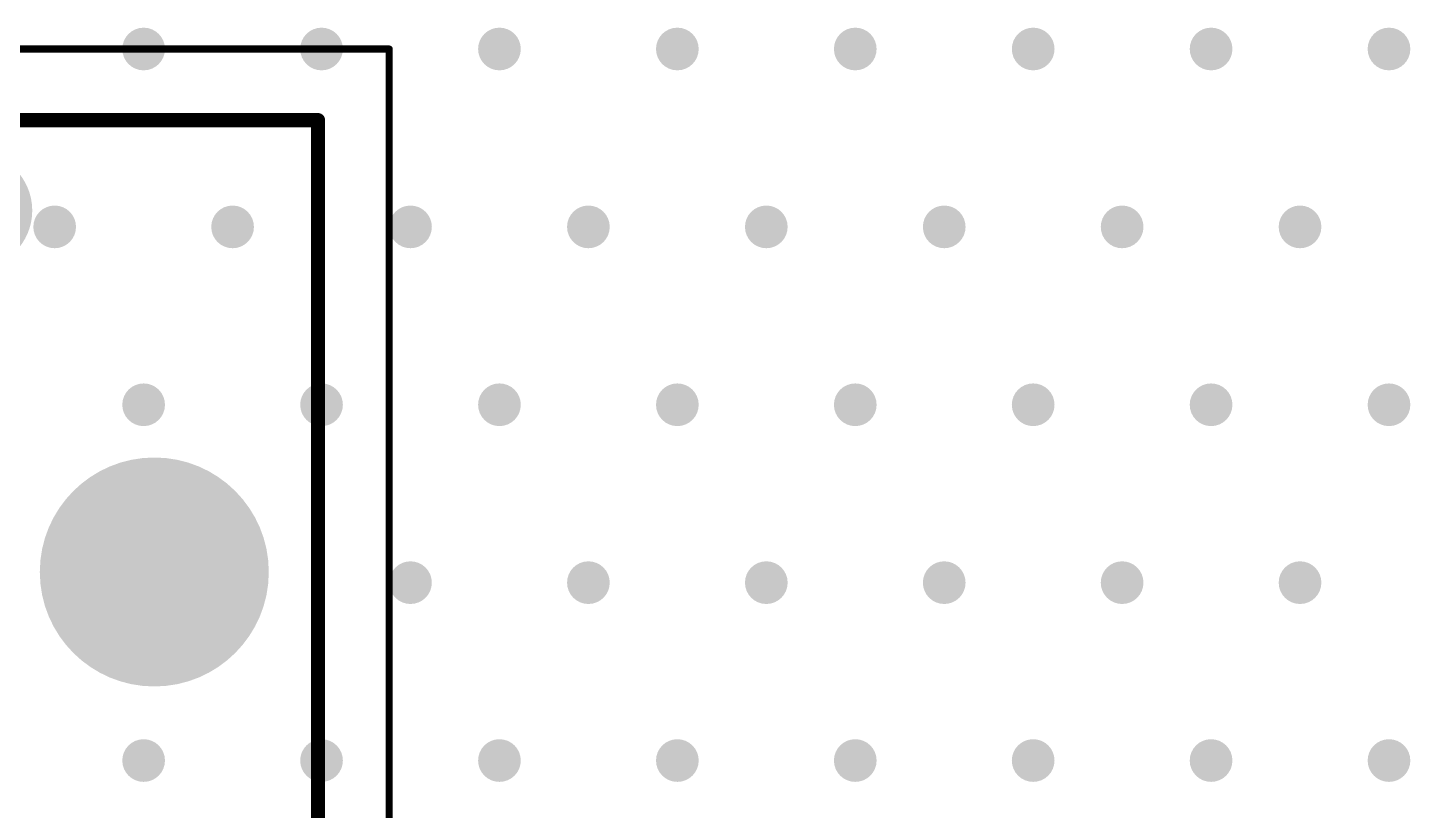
# Model space of a CAD drawing. Header units: inches. Extents: x -3 to 191, y -18 to 93.
# Drawn here: x 160.97 to 180.4, y 8.4 to 19.4 of the extents above; entities that cross this region are included whole.
import ezdxf

# ---------------------------------------------------------------- set-up
doc = ezdxf.new("R2010")
doc.units = ezdxf.units.IN
for name, color, linetype in [('Bottom Layer', 5, 'Continuous'), ('Bottom Solder', 6, 'Continuous'), ('GND 1', 90, 'Continuous'), ('GND 2', 156, 'Continuous'), ('Mechanical 15', 56, 'Continuous'), ('Mechanical 20', 56, 'Continuous'), ('Multi-Layer', 9, 'Continuous'), ('Pad Holes', 156, 'Continuous'), ('PWR', 16, 'Continuous'), ('Signal L4', 76, 'Continuous'), ('Top Layer', 1, 'Continuous'), ('Top Overlay', 2, 'Continuous'), ('Top Solder', 216, 'Continuous'), ('Via Holes', 16, 'Continuous')]:
    doc.layers.add(name, color=color, linetype=linetype)

# ---------------------------------------------------------------- blocks, each defined once
blk = doc.blocks.new('54138792_322')
at = {"layer": 'Bottom Layer'}
h = blk.add_hatch(color=5, dxfattribs=at)
edge = h.paths.add_edge_path()
edge.add_arc((-5.08, 5.08), 1.508, 0, 360)
at = {"layer": 'Bottom Solder'}
h = blk.add_hatch(color=6, dxfattribs=at)
edge = h.paths.add_edge_path()
edge.add_arc((-5.08, 5.08), 1.609, 0, 360)
h = blk.add_hatch(color=6, dxfattribs=at)
edge = h.paths.add_edge_path()
edge.add_arc((-2.54, 0), 0.825, 0, 360)
at = {"layer": 'GND 1'}
h = blk.add_hatch(color=90, dxfattribs=at)
edge = h.paths.add_edge_path()
edge.add_arc((-5.08, 5.08), 1.508, 0, 360)
at = {"layer": 'GND 2'}
h = blk.add_hatch(color=156, dxfattribs=at)
edge = h.paths.add_edge_path()
edge.add_arc((-5.08, 5.08), 1.508, 0, 360)
at = {"layer": 'Multi-Layer'}
h = blk.add_hatch(color=9, dxfattribs=at)
edge = h.paths.add_edge_path()
edge.add_arc((-5.08, 5.08), 1.508, 0, 360)
at = {"layer": 'Pad Holes'}
h = blk.add_hatch(color=7, dxfattribs=at)
edge = h.paths.add_edge_path()
edge.add_arc((-5.08, 5.08), 1.005, 0, 360)
at = {"layer": 'PWR'}
h = blk.add_hatch(color=16, dxfattribs=at)
edge = h.paths.add_edge_path()
edge.add_arc((-5.08, 5.08), 1.508, 0, 360)
at = {"layer": 'Signal L4'}
h = blk.add_hatch(color=76, dxfattribs=at)
edge = h.paths.add_edge_path()
edge.add_arc((-5.08, 5.08), 1.508, 0, 360)
at = {"layer": 'Top Layer'}
h = blk.add_hatch(color=1, dxfattribs=at)
edge = h.paths.add_edge_path()
edge.add_arc((-5.08, 5.08), 1.508, 0, 360)
at = {"layer": 'Top Solder'}
h = blk.add_hatch(color=216, dxfattribs=at)
edge = h.paths.add_edge_path()
edge.add_arc((-5.08, 5.08), 1.609, 0, 360)
h = blk.add_hatch(color=216, dxfattribs=at)
edge = h.paths.add_edge_path()
edge.add_arc((-2.54, 0), 0.825, 0, 360)
at = {"layer": 'Mechanical 15'}
for points in [[(-7.38, 12.83, 0.1, 0.1, 0), (-7.38, -1.27, 0.1, 0.1, 0)], [(7.38, -1.27, 0.1, 0.1, 0), (-7.38, -1.27, 0.1, 0.1, 0)]]:
    blk.add_lwpolyline(points, format="xyseb", dxfattribs=at)
blk.add_lwpolyline([(-7.405, -1.27, 0.05, 0.05, 1), (-7.355, -1.27, 0.05, 0.05, 1)], format="xyseb", close=True, dxfattribs=at)
blk.add_lwpolyline([(-7.405, -1.27, 0.05, 0.05, 1), (-7.355, -1.27, 0.05, 0.05, 1)], format="xyseb", close=True, dxfattribs=at)
at = {"layer": 'Mechanical 20'}
for points in [[(-8.38, 34.66, 0.1, 0.1, 0), (-8.38, -2.27, 0.1, 0.1, 0)], [(8.38, -2.27, 0.1, 0.1, 0), (-8.38, -2.27, 0.1, 0.1, 0)]]:
    blk.add_lwpolyline(points, format="xyseb", dxfattribs=at)
blk.add_lwpolyline([(-8.405, -2.27, 0.05, 0.05, 1), (-8.355, -2.27, 0.05, 0.05, 1)], format="xyseb", close=True, dxfattribs=at)
blk.add_lwpolyline([(-8.405, -2.27, 0.05, 0.05, 1), (-8.355, -2.27, 0.05, 0.05, 1)], format="xyseb", close=True, dxfattribs=at)
at = {"layer": 'Top Overlay'}
for points in [[(-7.38, 12.83, 0.2, 0.2, 0), (-7.38, -1.27, 0.2, 0.2, 0)], [(7.38, -1.27, 0.2, 0.2, 0), (-7.38, -1.27, 0.2, 0.2, 0)]]:
    blk.add_lwpolyline(points, format="xyseb", dxfattribs=at)
blk.add_lwpolyline([(-7.43, -1.27, 0.1, 0.1, 1), (-7.33, -1.27, 0.1, 0.1, 1)], format="xyseb", close=True, dxfattribs=at)
blk.add_lwpolyline([(-7.43, -1.27, 0.1, 0.1, 1), (-7.33, -1.27, 0.1, 0.1, 1)], format="xyseb", close=True, dxfattribs=at)

msp = doc.modelspace()

# ---------------------------------------------------------------- hatches: boundary and pattern name
at = {"layer": 'Bottom Layer'}
h = msp.add_hatch(color=5, dxfattribs=at)
edge = h.paths.add_edge_path()
edge.add_arc((162.6, 19.1), 0.3, 0, 360)
h = msp.add_hatch(color=5, dxfattribs=at)
edge = h.paths.add_edge_path()
edge.add_arc((165.1, 19.1), 0.3, 0, 360)
h = msp.add_hatch(color=5, dxfattribs=at)
edge = h.paths.add_edge_path()
edge.add_arc((167.6, 19.1), 0.3, 0, 360)
h = msp.add_hatch(color=5, dxfattribs=at)
edge = h.paths.add_edge_path()
edge.add_arc((170.1, 19.1), 0.3, 0, 360)
h = msp.add_hatch(color=5, dxfattribs=at)
edge = h.paths.add_edge_path()
edge.add_arc((172.6, 19.1), 0.3, 0, 360)
h = msp.add_hatch(color=5, dxfattribs=at)
edge = h.paths.add_edge_path()
edge.add_arc((175.1, 19.1), 0.3, 0, 360)
h = msp.add_hatch(color=5, dxfattribs=at)
edge = h.paths.add_edge_path()
edge.add_arc((177.6, 19.1), 0.3, 0, 360)
h = msp.add_hatch(color=5, dxfattribs=at)
edge = h.paths.add_edge_path()
edge.add_arc((180.1, 19.1), 0.3, 0, 360)
h = msp.add_hatch(color=5, dxfattribs=at)
edge = h.paths.add_edge_path()
edge.add_arc((161.35, 16.6), 0.3, 0, 360)
h = msp.add_hatch(color=5, dxfattribs=at)
edge = h.paths.add_edge_path()
edge.add_arc((163.85, 16.6), 0.3, 0, 360)
h = msp.add_hatch(color=5, dxfattribs=at)
edge = h.paths.add_edge_path()
edge.add_arc((166.35, 16.6), 0.3, 0, 360)
h = msp.add_hatch(color=5, dxfattribs=at)
edge = h.paths.add_edge_path()
edge.add_arc((168.85, 16.6), 0.3, 0, 360)
h = msp.add_hatch(color=5, dxfattribs=at)
edge = h.paths.add_edge_path()
edge.add_arc((171.35, 16.6), 0.3, 0, 360)
h = msp.add_hatch(color=5, dxfattribs=at)
edge = h.paths.add_edge_path()
edge.add_arc((173.85, 16.6), 0.3, 0, 360)
h = msp.add_hatch(color=5, dxfattribs=at)
edge = h.paths.add_edge_path()
edge.add_arc((176.35, 16.6), 0.3, 0, 360)
h = msp.add_hatch(color=5, dxfattribs=at)
edge = h.paths.add_edge_path()
edge.add_arc((178.85, 16.6), 0.3, 0, 360)
h = msp.add_hatch(color=5, dxfattribs=at)
edge = h.paths.add_edge_path()
edge.add_arc((162.6, 14.1), 0.3, 0, 360)
h = msp.add_hatch(color=5, dxfattribs=at)
edge = h.paths.add_edge_path()
edge.add_arc((165.1, 14.1), 0.3, 0, 360)
h = msp.add_hatch(color=5, dxfattribs=at)
edge = h.paths.add_edge_path()
edge.add_arc((167.6, 14.1), 0.3, 0, 360)
h = msp.add_hatch(color=5, dxfattribs=at)
edge = h.paths.add_edge_path()
edge.add_arc((170.1, 14.1), 0.3, 0, 360)
h = msp.add_hatch(color=5, dxfattribs=at)
edge = h.paths.add_edge_path()
edge.add_arc((172.6, 14.1), 0.3, 0, 360)
h = msp.add_hatch(color=5, dxfattribs=at)
edge = h.paths.add_edge_path()
edge.add_arc((175.1, 14.1), 0.3, 0, 360)
h = msp.add_hatch(color=5, dxfattribs=at)
edge = h.paths.add_edge_path()
edge.add_arc((177.6, 14.1), 0.3, 0, 360)
h = msp.add_hatch(color=5, dxfattribs=at)
edge = h.paths.add_edge_path()
edge.add_arc((180.1, 14.1), 0.3, 0, 360)
h = msp.add_hatch(color=5, dxfattribs=at)
edge = h.paths.add_edge_path()
edge.add_arc((166.35, 11.6), 0.3, 0, 360)
h = msp.add_hatch(color=5, dxfattribs=at)
edge = h.paths.add_edge_path()
edge.add_arc((168.85, 11.6), 0.3, 0, 360)
h = msp.add_hatch(color=5, dxfattribs=at)
edge = h.paths.add_edge_path()
edge.add_arc((171.35, 11.6), 0.3, 0, 360)
h = msp.add_hatch(color=5, dxfattribs=at)
edge = h.paths.add_edge_path()
edge.add_arc((173.85, 11.6), 0.3, 0, 360)
h = msp.add_hatch(color=5, dxfattribs=at)
edge = h.paths.add_edge_path()
edge.add_arc((176.35, 11.6), 0.3, 0, 360)
h = msp.add_hatch(color=5, dxfattribs=at)
edge = h.paths.add_edge_path()
edge.add_arc((178.85, 11.6), 0.3, 0, 360)
h = msp.add_hatch(color=5, dxfattribs=at)
edge = h.paths.add_edge_path()
edge.add_arc((162.6, 9.1), 0.3, 0, 360)
h = msp.add_hatch(color=5, dxfattribs=at)
edge = h.paths.add_edge_path()
edge.add_arc((165.1, 9.1), 0.3, 0, 360)
h = msp.add_hatch(color=5, dxfattribs=at)
edge = h.paths.add_edge_path()
edge.add_arc((167.6, 9.1), 0.3, 0, 360)
h = msp.add_hatch(color=5, dxfattribs=at)
edge = h.paths.add_edge_path()
edge.add_arc((170.1, 9.1), 0.3, 0, 360)
h = msp.add_hatch(color=5, dxfattribs=at)
edge = h.paths.add_edge_path()
edge.add_arc((172.6, 9.1), 0.3, 0, 360)
h = msp.add_hatch(color=5, dxfattribs=at)
edge = h.paths.add_edge_path()
edge.add_arc((175.1, 9.1), 0.3, 0, 360)
h = msp.add_hatch(color=5, dxfattribs=at)
edge = h.paths.add_edge_path()
edge.add_arc((177.6, 9.1), 0.3, 0, 360)
h = msp.add_hatch(color=5, dxfattribs=at)
edge = h.paths.add_edge_path()
edge.add_arc((180.1, 9.1), 0.3, 0, 360)
at = {"layer": 'GND 1'}
h = msp.add_hatch(color=90, dxfattribs=at)
edge = h.paths.add_edge_path()
edge.add_arc((162.6, 19.1), 0.3, 0, 360)
h = msp.add_hatch(color=90, dxfattribs=at)
edge = h.paths.add_edge_path()
edge.add_arc((165.1, 19.1), 0.3, 0, 360)
h = msp.add_hatch(color=90, dxfattribs=at)
edge = h.paths.add_edge_path()
edge.add_arc((167.6, 19.1), 0.3, 0, 360)
h = msp.add_hatch(color=90, dxfattribs=at)
edge = h.paths.add_edge_path()
edge.add_arc((170.1, 19.1), 0.3, 0, 360)
h = msp.add_hatch(color=90, dxfattribs=at)
edge = h.paths.add_edge_path()
edge.add_arc((172.6, 19.1), 0.3, 0, 360)
h = msp.add_hatch(color=90, dxfattribs=at)
edge = h.paths.add_edge_path()
edge.add_arc((175.1, 19.1), 0.3, 0, 360)
h = msp.add_hatch(color=90, dxfattribs=at)
edge = h.paths.add_edge_path()
edge.add_arc((177.6, 19.1), 0.3, 0, 360)
h = msp.add_hatch(color=90, dxfattribs=at)
edge = h.paths.add_edge_path()
edge.add_arc((180.1, 19.1), 0.3, 0, 360)
h = msp.add_hatch(color=90, dxfattribs=at)
edge = h.paths.add_edge_path()
edge.add_arc((161.35, 16.6), 0.3, 0, 360)
h = msp.add_hatch(color=90, dxfattribs=at)
edge = h.paths.add_edge_path()
edge.add_arc((163.85, 16.6), 0.3, 0, 360)
h = msp.add_hatch(color=90, dxfattribs=at)
edge = h.paths.add_edge_path()
edge.add_arc((166.35, 16.6), 0.3, 0, 360)
h = msp.add_hatch(color=90, dxfattribs=at)
edge = h.paths.add_edge_path()
edge.add_arc((168.85, 16.6), 0.3, 0, 360)
h = msp.add_hatch(color=90, dxfattribs=at)
edge = h.paths.add_edge_path()
edge.add_arc((171.35, 16.6), 0.3, 0, 360)
h = msp.add_hatch(color=90, dxfattribs=at)
edge = h.paths.add_edge_path()
edge.add_arc((173.85, 16.6), 0.3, 0, 360)
h = msp.add_hatch(color=90, dxfattribs=at)
edge = h.paths.add_edge_path()
edge.add_arc((176.35, 16.6), 0.3, 0, 360)
h = msp.add_hatch(color=90, dxfattribs=at)
edge = h.paths.add_edge_path()
edge.add_arc((178.85, 16.6), 0.3, 0, 360)
h = msp.add_hatch(color=90, dxfattribs=at)
edge = h.paths.add_edge_path()
edge.add_arc((162.6, 14.1), 0.3, 0, 360)
h = msp.add_hatch(color=90, dxfattribs=at)
edge = h.paths.add_edge_path()
edge.add_arc((165.1, 14.1), 0.3, 0, 360)
h = msp.add_hatch(color=90, dxfattribs=at)
edge = h.paths.add_edge_path()
edge.add_arc((167.6, 14.1), 0.3, 0, 360)
h = msp.add_hatch(color=90, dxfattribs=at)
edge = h.paths.add_edge_path()
edge.add_arc((170.1, 14.1), 0.3, 0, 360)
h = msp.add_hatch(color=90, dxfattribs=at)
edge = h.paths.add_edge_path()
edge.add_arc((172.6, 14.1), 0.3, 0, 360)
h = msp.add_hatch(color=90, dxfattribs=at)
edge = h.paths.add_edge_path()
edge.add_arc((175.1, 14.1), 0.3, 0, 360)
h = msp.add_hatch(color=90, dxfattribs=at)
edge = h.paths.add_edge_path()
edge.add_arc((177.6, 14.1), 0.3, 0, 360)
h = msp.add_hatch(color=90, dxfattribs=at)
edge = h.paths.add_edge_path()
edge.add_arc((180.1, 14.1), 0.3, 0, 360)
h = msp.add_hatch(color=90, dxfattribs=at)
edge = h.paths.add_edge_path()
edge.add_arc((166.35, 11.6), 0.3, 0, 360)
h = msp.add_hatch(color=90, dxfattribs=at)
edge = h.paths.add_edge_path()
edge.add_arc((168.85, 11.6), 0.3, 0, 360)
h = msp.add_hatch(color=90, dxfattribs=at)
edge = h.paths.add_edge_path()
edge.add_arc((171.35, 11.6), 0.3, 0, 360)
h = msp.add_hatch(color=90, dxfattribs=at)
edge = h.paths.add_edge_path()
edge.add_arc((173.85, 11.6), 0.3, 0, 360)
h = msp.add_hatch(color=90, dxfattribs=at)
edge = h.paths.add_edge_path()
edge.add_arc((176.35, 11.6), 0.3, 0, 360)
h = msp.add_hatch(color=90, dxfattribs=at)
edge = h.paths.add_edge_path()
edge.add_arc((178.85, 11.6), 0.3, 0, 360)
h = msp.add_hatch(color=90, dxfattribs=at)
edge = h.paths.add_edge_path()
edge.add_arc((162.6, 9.1), 0.3, 0, 360)
h = msp.add_hatch(color=90, dxfattribs=at)
edge = h.paths.add_edge_path()
edge.add_arc((165.1, 9.1), 0.3, 0, 360)
h = msp.add_hatch(color=90, dxfattribs=at)
edge = h.paths.add_edge_path()
edge.add_arc((167.6, 9.1), 0.3, 0, 360)
h = msp.add_hatch(color=90, dxfattribs=at)
edge = h.paths.add_edge_path()
edge.add_arc((170.1, 9.1), 0.3, 0, 360)
h = msp.add_hatch(color=90, dxfattribs=at)
edge = h.paths.add_edge_path()
edge.add_arc((172.6, 9.1), 0.3, 0, 360)
h = msp.add_hatch(color=90, dxfattribs=at)
edge = h.paths.add_edge_path()
edge.add_arc((175.1, 9.1), 0.3, 0, 360)
h = msp.add_hatch(color=90, dxfattribs=at)
edge = h.paths.add_edge_path()
edge.add_arc((177.6, 9.1), 0.3, 0, 360)
h = msp.add_hatch(color=90, dxfattribs=at)
edge = h.paths.add_edge_path()
edge.add_arc((180.1, 9.1), 0.3, 0, 360)
at = {"layer": 'GND 2'}
h = msp.add_hatch(color=156, dxfattribs=at)
edge = h.paths.add_edge_path()
edge.add_arc((162.6, 19.1), 0.3, 0, 360)
h = msp.add_hatch(color=156, dxfattribs=at)
edge = h.paths.add_edge_path()
edge.add_arc((165.1, 19.1), 0.3, 0, 360)
h = msp.add_hatch(color=156, dxfattribs=at)
edge = h.paths.add_edge_path()
edge.add_arc((167.6, 19.1), 0.3, 0, 360)
h = msp.add_hatch(color=156, dxfattribs=at)
edge = h.paths.add_edge_path()
edge.add_arc((170.1, 19.1), 0.3, 0, 360)
h = msp.add_hatch(color=156, dxfattribs=at)
edge = h.paths.add_edge_path()
edge.add_arc((172.6, 19.1), 0.3, 0, 360)
h = msp.add_hatch(color=156, dxfattribs=at)
edge = h.paths.add_edge_path()
edge.add_arc((175.1, 19.1), 0.3, 0, 360)
h = msp.add_hatch(color=156, dxfattribs=at)
edge = h.paths.add_edge_path()
edge.add_arc((177.6, 19.1), 0.3, 0, 360)
h = msp.add_hatch(color=156, dxfattribs=at)
edge = h.paths.add_edge_path()
edge.add_arc((180.1, 19.1), 0.3, 0, 360)
h = msp.add_hatch(color=156, dxfattribs=at)
edge = h.paths.add_edge_path()
edge.add_arc((161.35, 16.6), 0.3, 0, 360)
h = msp.add_hatch(color=156, dxfattribs=at)
edge = h.paths.add_edge_path()
edge.add_arc((163.85, 16.6), 0.3, 0, 360)
h = msp.add_hatch(color=156, dxfattribs=at)
edge = h.paths.add_edge_path()
edge.add_arc((166.35, 16.6), 0.3, 0, 360)
h = msp.add_hatch(color=156, dxfattribs=at)
edge = h.paths.add_edge_path()
edge.add_arc((168.85, 16.6), 0.3, 0, 360)
h = msp.add_hatch(color=156, dxfattribs=at)
edge = h.paths.add_edge_path()
edge.add_arc((171.35, 16.6), 0.3, 0, 360)
h = msp.add_hatch(color=156, dxfattribs=at)
edge = h.paths.add_edge_path()
edge.add_arc((173.85, 16.6), 0.3, 0, 360)
h = msp.add_hatch(color=156, dxfattribs=at)
edge = h.paths.add_edge_path()
edge.add_arc((176.35, 16.6), 0.3, 0, 360)
h = msp.add_hatch(color=156, dxfattribs=at)
edge = h.paths.add_edge_path()
edge.add_arc((178.85, 16.6), 0.3, 0, 360)
h = msp.add_hatch(color=156, dxfattribs=at)
edge = h.paths.add_edge_path()
edge.add_arc((162.6, 14.1), 0.3, 0, 360)
h = msp.add_hatch(color=156, dxfattribs=at)
edge = h.paths.add_edge_path()
edge.add_arc((165.1, 14.1), 0.3, 0, 360)
h = msp.add_hatch(color=156, dxfattribs=at)
edge = h.paths.add_edge_path()
edge.add_arc((167.6, 14.1), 0.3, 0, 360)
h = msp.add_hatch(color=156, dxfattribs=at)
edge = h.paths.add_edge_path()
edge.add_arc((170.1, 14.1), 0.3, 0, 360)
h = msp.add_hatch(color=156, dxfattribs=at)
edge = h.paths.add_edge_path()
edge.add_arc((172.6, 14.1), 0.3, 0, 360)
h = msp.add_hatch(color=156, dxfattribs=at)
edge = h.paths.add_edge_path()
edge.add_arc((175.1, 14.1), 0.3, 0, 360)
h = msp.add_hatch(color=156, dxfattribs=at)
edge = h.paths.add_edge_path()
edge.add_arc((177.6, 14.1), 0.3, 0, 360)
h = msp.add_hatch(color=156, dxfattribs=at)
edge = h.paths.add_edge_path()
edge.add_arc((180.1, 14.1), 0.3, 0, 360)
h = msp.add_hatch(color=156, dxfattribs=at)
edge = h.paths.add_edge_path()
edge.add_arc((166.35, 11.6), 0.3, 0, 360)
h = msp.add_hatch(color=156, dxfattribs=at)
edge = h.paths.add_edge_path()
edge.add_arc((168.85, 11.6), 0.3, 0, 360)
h = msp.add_hatch(color=156, dxfattribs=at)
edge = h.paths.add_edge_path()
edge.add_arc((171.35, 11.6), 0.3, 0, 360)
h = msp.add_hatch(color=156, dxfattribs=at)
edge = h.paths.add_edge_path()
edge.add_arc((173.85, 11.6), 0.3, 0, 360)
h = msp.add_hatch(color=156, dxfattribs=at)
edge = h.paths.add_edge_path()
edge.add_arc((176.35, 11.6), 0.3, 0, 360)
h = msp.add_hatch(color=156, dxfattribs=at)
edge = h.paths.add_edge_path()
edge.add_arc((178.85, 11.6), 0.3, 0, 360)
h = msp.add_hatch(color=156, dxfattribs=at)
edge = h.paths.add_edge_path()
edge.add_arc((162.6, 9.1), 0.3, 0, 360)
h = msp.add_hatch(color=156, dxfattribs=at)
edge = h.paths.add_edge_path()
edge.add_arc((165.1, 9.1), 0.3, 0, 360)
h = msp.add_hatch(color=156, dxfattribs=at)
edge = h.paths.add_edge_path()
edge.add_arc((167.6, 9.1), 0.3, 0, 360)
h = msp.add_hatch(color=156, dxfattribs=at)
edge = h.paths.add_edge_path()
edge.add_arc((170.1, 9.1), 0.3, 0, 360)
h = msp.add_hatch(color=156, dxfattribs=at)
edge = h.paths.add_edge_path()
edge.add_arc((172.6, 9.1), 0.3, 0, 360)
h = msp.add_hatch(color=156, dxfattribs=at)
edge = h.paths.add_edge_path()
edge.add_arc((175.1, 9.1), 0.3, 0, 360)
h = msp.add_hatch(color=156, dxfattribs=at)
edge = h.paths.add_edge_path()
edge.add_arc((177.6, 9.1), 0.3, 0, 360)
h = msp.add_hatch(color=156, dxfattribs=at)
edge = h.paths.add_edge_path()
edge.add_arc((180.1, 9.1), 0.3, 0, 360)
at = {"layer": 'PWR'}
h = msp.add_hatch(color=16, dxfattribs=at)
edge = h.paths.add_edge_path()
edge.add_arc((162.6, 19.1), 0.3, 0, 360)
h = msp.add_hatch(color=16, dxfattribs=at)
edge = h.paths.add_edge_path()
edge.add_arc((165.1, 19.1), 0.3, 0, 360)
h = msp.add_hatch(color=16, dxfattribs=at)
edge = h.paths.add_edge_path()
edge.add_arc((167.6, 19.1), 0.3, 0, 360)
h = msp.add_hatch(color=16, dxfattribs=at)
edge = h.paths.add_edge_path()
edge.add_arc((170.1, 19.1), 0.3, 0, 360)
h = msp.add_hatch(color=16, dxfattribs=at)
edge = h.paths.add_edge_path()
edge.add_arc((172.6, 19.1), 0.3, 0, 360)
h = msp.add_hatch(color=16, dxfattribs=at)
edge = h.paths.add_edge_path()
edge.add_arc((175.1, 19.1), 0.3, 0, 360)
h = msp.add_hatch(color=16, dxfattribs=at)
edge = h.paths.add_edge_path()
edge.add_arc((177.6, 19.1), 0.3, 0, 360)
h = msp.add_hatch(color=16, dxfattribs=at)
edge = h.paths.add_edge_path()
edge.add_arc((180.1, 19.1), 0.3, 0, 360)
h = msp.add_hatch(color=16, dxfattribs=at)
edge = h.paths.add_edge_path()
edge.add_arc((161.35, 16.6), 0.3, 0, 360)
h = msp.add_hatch(color=16, dxfattribs=at)
edge = h.paths.add_edge_path()
edge.add_arc((163.85, 16.6), 0.3, 0, 360)
h = msp.add_hatch(color=16, dxfattribs=at)
edge = h.paths.add_edge_path()
edge.add_arc((166.35, 16.6), 0.3, 0, 360)
h = msp.add_hatch(color=16, dxfattribs=at)
edge = h.paths.add_edge_path()
edge.add_arc((168.85, 16.6), 0.3, 0, 360)
h = msp.add_hatch(color=16, dxfattribs=at)
edge = h.paths.add_edge_path()
edge.add_arc((171.35, 16.6), 0.3, 0, 360)
h = msp.add_hatch(color=16, dxfattribs=at)
edge = h.paths.add_edge_path()
edge.add_arc((173.85, 16.6), 0.3, 0, 360)
h = msp.add_hatch(color=16, dxfattribs=at)
edge = h.paths.add_edge_path()
edge.add_arc((176.35, 16.6), 0.3, 0, 360)
h = msp.add_hatch(color=16, dxfattribs=at)
edge = h.paths.add_edge_path()
edge.add_arc((178.85, 16.6), 0.3, 0, 360)
h = msp.add_hatch(color=16, dxfattribs=at)
edge = h.paths.add_edge_path()
edge.add_arc((162.6, 14.1), 0.3, 0, 360)
h = msp.add_hatch(color=16, dxfattribs=at)
edge = h.paths.add_edge_path()
edge.add_arc((165.1, 14.1), 0.3, 0, 360)
h = msp.add_hatch(color=16, dxfattribs=at)
edge = h.paths.add_edge_path()
edge.add_arc((167.6, 14.1), 0.3, 0, 360)
h = msp.add_hatch(color=16, dxfattribs=at)
edge = h.paths.add_edge_path()
edge.add_arc((170.1, 14.1), 0.3, 0, 360)
h = msp.add_hatch(color=16, dxfattribs=at)
edge = h.paths.add_edge_path()
edge.add_arc((172.6, 14.1), 0.3, 0, 360)
h = msp.add_hatch(color=16, dxfattribs=at)
edge = h.paths.add_edge_path()
edge.add_arc((175.1, 14.1), 0.3, 0, 360)
h = msp.add_hatch(color=16, dxfattribs=at)
edge = h.paths.add_edge_path()
edge.add_arc((177.6, 14.1), 0.3, 0, 360)
h = msp.add_hatch(color=16, dxfattribs=at)
edge = h.paths.add_edge_path()
edge.add_arc((180.1, 14.1), 0.3, 0, 360)
h = msp.add_hatch(color=16, dxfattribs=at)
edge = h.paths.add_edge_path()
edge.add_arc((166.35, 11.6), 0.3, 0, 360)
h = msp.add_hatch(color=16, dxfattribs=at)
edge = h.paths.add_edge_path()
edge.add_arc((168.85, 11.6), 0.3, 0, 360)
h = msp.add_hatch(color=16, dxfattribs=at)
edge = h.paths.add_edge_path()
edge.add_arc((171.35, 11.6), 0.3, 0, 360)
h = msp.add_hatch(color=16, dxfattribs=at)
edge = h.paths.add_edge_path()
edge.add_arc((173.85, 11.6), 0.3, 0, 360)
h = msp.add_hatch(color=16, dxfattribs=at)
edge = h.paths.add_edge_path()
edge.add_arc((176.35, 11.6), 0.3, 0, 360)
h = msp.add_hatch(color=16, dxfattribs=at)
edge = h.paths.add_edge_path()
edge.add_arc((178.85, 11.6), 0.3, 0, 360)
h = msp.add_hatch(color=16, dxfattribs=at)
edge = h.paths.add_edge_path()
edge.add_arc((162.6, 9.1), 0.3, 0, 360)
h = msp.add_hatch(color=16, dxfattribs=at)
edge = h.paths.add_edge_path()
edge.add_arc((165.1, 9.1), 0.3, 0, 360)
h = msp.add_hatch(color=16, dxfattribs=at)
edge = h.paths.add_edge_path()
edge.add_arc((167.6, 9.1), 0.3, 0, 360)
h = msp.add_hatch(color=16, dxfattribs=at)
edge = h.paths.add_edge_path()
edge.add_arc((170.1, 9.1), 0.3, 0, 360)
h = msp.add_hatch(color=16, dxfattribs=at)
edge = h.paths.add_edge_path()
edge.add_arc((172.6, 9.1), 0.3, 0, 360)
h = msp.add_hatch(color=16, dxfattribs=at)
edge = h.paths.add_edge_path()
edge.add_arc((175.1, 9.1), 0.3, 0, 360)
h = msp.add_hatch(color=16, dxfattribs=at)
edge = h.paths.add_edge_path()
edge.add_arc((177.6, 9.1), 0.3, 0, 360)
h = msp.add_hatch(color=16, dxfattribs=at)
edge = h.paths.add_edge_path()
edge.add_arc((180.1, 9.1), 0.3, 0, 360)
at = {"layer": 'Signal L4'}
h = msp.add_hatch(color=76, dxfattribs=at)
edge = h.paths.add_edge_path()
edge.add_arc((162.6, 19.1), 0.3, 0, 360)
h = msp.add_hatch(color=76, dxfattribs=at)
edge = h.paths.add_edge_path()
edge.add_arc((165.1, 19.1), 0.3, 0, 360)
h = msp.add_hatch(color=76, dxfattribs=at)
edge = h.paths.add_edge_path()
edge.add_arc((167.6, 19.1), 0.3, 0, 360)
h = msp.add_hatch(color=76, dxfattribs=at)
edge = h.paths.add_edge_path()
edge.add_arc((170.1, 19.1), 0.3, 0, 360)
h = msp.add_hatch(color=76, dxfattribs=at)
edge = h.paths.add_edge_path()
edge.add_arc((172.6, 19.1), 0.3, 0, 360)
h = msp.add_hatch(color=76, dxfattribs=at)
edge = h.paths.add_edge_path()
edge.add_arc((175.1, 19.1), 0.3, 0, 360)
h = msp.add_hatch(color=76, dxfattribs=at)
edge = h.paths.add_edge_path()
edge.add_arc((177.6, 19.1), 0.3, 0, 360)
h = msp.add_hatch(color=76, dxfattribs=at)
edge = h.paths.add_edge_path()
edge.add_arc((180.1, 19.1), 0.3, 0, 360)
h = msp.add_hatch(color=76, dxfattribs=at)
edge = h.paths.add_edge_path()
edge.add_arc((161.35, 16.6), 0.3, 0, 360)
h = msp.add_hatch(color=76, dxfattribs=at)
edge = h.paths.add_edge_path()
edge.add_arc((163.85, 16.6), 0.3, 0, 360)
h = msp.add_hatch(color=76, dxfattribs=at)
edge = h.paths.add_edge_path()
edge.add_arc((166.35, 16.6), 0.3, 0, 360)
h = msp.add_hatch(color=76, dxfattribs=at)
edge = h.paths.add_edge_path()
edge.add_arc((168.85, 16.6), 0.3, 0, 360)
h = msp.add_hatch(color=76, dxfattribs=at)
edge = h.paths.add_edge_path()
edge.add_arc((171.35, 16.6), 0.3, 0, 360)
h = msp.add_hatch(color=76, dxfattribs=at)
edge = h.paths.add_edge_path()
edge.add_arc((173.85, 16.6), 0.3, 0, 360)
h = msp.add_hatch(color=76, dxfattribs=at)
edge = h.paths.add_edge_path()
edge.add_arc((176.35, 16.6), 0.3, 0, 360)
h = msp.add_hatch(color=76, dxfattribs=at)
edge = h.paths.add_edge_path()
edge.add_arc((178.85, 16.6), 0.3, 0, 360)
h = msp.add_hatch(color=76, dxfattribs=at)
edge = h.paths.add_edge_path()
edge.add_arc((162.6, 14.1), 0.3, 0, 360)
h = msp.add_hatch(color=76, dxfattribs=at)
edge = h.paths.add_edge_path()
edge.add_arc((165.1, 14.1), 0.3, 0, 360)
h = msp.add_hatch(color=76, dxfattribs=at)
edge = h.paths.add_edge_path()
edge.add_arc((167.6, 14.1), 0.3, 0, 360)
h = msp.add_hatch(color=76, dxfattribs=at)
edge = h.paths.add_edge_path()
edge.add_arc((170.1, 14.1), 0.3, 0, 360)
h = msp.add_hatch(color=76, dxfattribs=at)
edge = h.paths.add_edge_path()
edge.add_arc((172.6, 14.1), 0.3, 0, 360)
h = msp.add_hatch(color=76, dxfattribs=at)
edge = h.paths.add_edge_path()
edge.add_arc((175.1, 14.1), 0.3, 0, 360)
h = msp.add_hatch(color=76, dxfattribs=at)
edge = h.paths.add_edge_path()
edge.add_arc((177.6, 14.1), 0.3, 0, 360)
h = msp.add_hatch(color=76, dxfattribs=at)
edge = h.paths.add_edge_path()
edge.add_arc((180.1, 14.1), 0.3, 0, 360)
h = msp.add_hatch(color=76, dxfattribs=at)
edge = h.paths.add_edge_path()
edge.add_arc((166.35, 11.6), 0.3, 0, 360)
h = msp.add_hatch(color=76, dxfattribs=at)
edge = h.paths.add_edge_path()
edge.add_arc((168.85, 11.6), 0.3, 0, 360)
h = msp.add_hatch(color=76, dxfattribs=at)
edge = h.paths.add_edge_path()
edge.add_arc((171.35, 11.6), 0.3, 0, 360)
h = msp.add_hatch(color=76, dxfattribs=at)
edge = h.paths.add_edge_path()
edge.add_arc((173.85, 11.6), 0.3, 0, 360)
h = msp.add_hatch(color=76, dxfattribs=at)
edge = h.paths.add_edge_path()
edge.add_arc((176.35, 11.6), 0.3, 0, 360)
h = msp.add_hatch(color=76, dxfattribs=at)
edge = h.paths.add_edge_path()
edge.add_arc((178.85, 11.6), 0.3, 0, 360)
h = msp.add_hatch(color=76, dxfattribs=at)
edge = h.paths.add_edge_path()
edge.add_arc((162.6, 9.1), 0.3, 0, 360)
h = msp.add_hatch(color=76, dxfattribs=at)
edge = h.paths.add_edge_path()
edge.add_arc((165.1, 9.1), 0.3, 0, 360)
h = msp.add_hatch(color=76, dxfattribs=at)
edge = h.paths.add_edge_path()
edge.add_arc((167.6, 9.1), 0.3, 0, 360)
h = msp.add_hatch(color=76, dxfattribs=at)
edge = h.paths.add_edge_path()
edge.add_arc((170.1, 9.1), 0.3, 0, 360)
h = msp.add_hatch(color=76, dxfattribs=at)
edge = h.paths.add_edge_path()
edge.add_arc((172.6, 9.1), 0.3, 0, 360)
h = msp.add_hatch(color=76, dxfattribs=at)
edge = h.paths.add_edge_path()
edge.add_arc((175.1, 9.1), 0.3, 0, 360)
h = msp.add_hatch(color=76, dxfattribs=at)
edge = h.paths.add_edge_path()
edge.add_arc((177.6, 9.1), 0.3, 0, 360)
h = msp.add_hatch(color=76, dxfattribs=at)
edge = h.paths.add_edge_path()
edge.add_arc((180.1, 9.1), 0.3, 0, 360)
at = {"layer": 'Top Layer'}
h = msp.add_hatch(color=1, dxfattribs=at)
edge = h.paths.add_edge_path()
edge.add_arc((162.6, 19.1), 0.3, 0, 360)
h = msp.add_hatch(color=1, dxfattribs=at)
edge = h.paths.add_edge_path()
edge.add_arc((165.1, 19.1), 0.3, 0, 360)
h = msp.add_hatch(color=1, dxfattribs=at)
edge = h.paths.add_edge_path()
edge.add_arc((167.6, 19.1), 0.3, 0, 360)
h = msp.add_hatch(color=1, dxfattribs=at)
edge = h.paths.add_edge_path()
edge.add_arc((170.1, 19.1), 0.3, 0, 360)
h = msp.add_hatch(color=1, dxfattribs=at)
edge = h.paths.add_edge_path()
edge.add_arc((172.6, 19.1), 0.3, 0, 360)
h = msp.add_hatch(color=1, dxfattribs=at)
edge = h.paths.add_edge_path()
edge.add_arc((175.1, 19.1), 0.3, 0, 360)
h = msp.add_hatch(color=1, dxfattribs=at)
edge = h.paths.add_edge_path()
edge.add_arc((177.6, 19.1), 0.3, 0, 360)
h = msp.add_hatch(color=1, dxfattribs=at)
edge = h.paths.add_edge_path()
edge.add_arc((180.1, 19.1), 0.3, 0, 360)
h = msp.add_hatch(color=1, dxfattribs=at)
edge = h.paths.add_edge_path()
edge.add_arc((161.35, 16.6), 0.3, 0, 360)
h = msp.add_hatch(color=1, dxfattribs=at)
edge = h.paths.add_edge_path()
edge.add_arc((163.85, 16.6), 0.3, 0, 360)
h = msp.add_hatch(color=1, dxfattribs=at)
edge = h.paths.add_edge_path()
edge.add_arc((166.35, 16.6), 0.3, 0, 360)
h = msp.add_hatch(color=1, dxfattribs=at)
edge = h.paths.add_edge_path()
edge.add_arc((168.85, 16.6), 0.3, 0, 360)
h = msp.add_hatch(color=1, dxfattribs=at)
edge = h.paths.add_edge_path()
edge.add_arc((171.35, 16.6), 0.3, 0, 360)
h = msp.add_hatch(color=1, dxfattribs=at)
edge = h.paths.add_edge_path()
edge.add_arc((173.85, 16.6), 0.3, 0, 360)
h = msp.add_hatch(color=1, dxfattribs=at)
edge = h.paths.add_edge_path()
edge.add_arc((176.35, 16.6), 0.3, 0, 360)
h = msp.add_hatch(color=1, dxfattribs=at)
edge = h.paths.add_edge_path()
edge.add_arc((178.85, 16.6), 0.3, 0, 360)
h = msp.add_hatch(color=1, dxfattribs=at)
edge = h.paths.add_edge_path()
edge.add_arc((162.6, 14.1), 0.3, 0, 360)
h = msp.add_hatch(color=1, dxfattribs=at)
edge = h.paths.add_edge_path()
edge.add_arc((165.1, 14.1), 0.3, 0, 360)
h = msp.add_hatch(color=1, dxfattribs=at)
edge = h.paths.add_edge_path()
edge.add_arc((167.6, 14.1), 0.3, 0, 360)
h = msp.add_hatch(color=1, dxfattribs=at)
edge = h.paths.add_edge_path()
edge.add_arc((170.1, 14.1), 0.3, 0, 360)
h = msp.add_hatch(color=1, dxfattribs=at)
edge = h.paths.add_edge_path()
edge.add_arc((172.6, 14.1), 0.3, 0, 360)
h = msp.add_hatch(color=1, dxfattribs=at)
edge = h.paths.add_edge_path()
edge.add_arc((175.1, 14.1), 0.3, 0, 360)
h = msp.add_hatch(color=1, dxfattribs=at)
edge = h.paths.add_edge_path()
edge.add_arc((177.6, 14.1), 0.3, 0, 360)
h = msp.add_hatch(color=1, dxfattribs=at)
edge = h.paths.add_edge_path()
edge.add_arc((180.1, 14.1), 0.3, 0, 360)
h = msp.add_hatch(color=1, dxfattribs=at)
edge = h.paths.add_edge_path()
edge.add_arc((166.35, 11.6), 0.3, 0, 360)
h = msp.add_hatch(color=1, dxfattribs=at)
edge = h.paths.add_edge_path()
edge.add_arc((168.85, 11.6), 0.3, 0, 360)
h = msp.add_hatch(color=1, dxfattribs=at)
edge = h.paths.add_edge_path()
edge.add_arc((171.35, 11.6), 0.3, 0, 360)
h = msp.add_hatch(color=1, dxfattribs=at)
edge = h.paths.add_edge_path()
edge.add_arc((173.85, 11.6), 0.3, 0, 360)
h = msp.add_hatch(color=1, dxfattribs=at)
edge = h.paths.add_edge_path()
edge.add_arc((176.35, 11.6), 0.3, 0, 360)
h = msp.add_hatch(color=1, dxfattribs=at)
edge = h.paths.add_edge_path()
edge.add_arc((178.85, 11.6), 0.3, 0, 360)
h = msp.add_hatch(color=1, dxfattribs=at)
edge = h.paths.add_edge_path()
edge.add_arc((162.6, 9.1), 0.3, 0, 360)
h = msp.add_hatch(color=1, dxfattribs=at)
edge = h.paths.add_edge_path()
edge.add_arc((165.1, 9.1), 0.3, 0, 360)
h = msp.add_hatch(color=1, dxfattribs=at)
edge = h.paths.add_edge_path()
edge.add_arc((167.6, 9.1), 0.3, 0, 360)
h = msp.add_hatch(color=1, dxfattribs=at)
edge = h.paths.add_edge_path()
edge.add_arc((170.1, 9.1), 0.3, 0, 360)
h = msp.add_hatch(color=1, dxfattribs=at)
edge = h.paths.add_edge_path()
edge.add_arc((172.6, 9.1), 0.3, 0, 360)
h = msp.add_hatch(color=1, dxfattribs=at)
edge = h.paths.add_edge_path()
edge.add_arc((175.1, 9.1), 0.3, 0, 360)
h = msp.add_hatch(color=1, dxfattribs=at)
edge = h.paths.add_edge_path()
edge.add_arc((177.6, 9.1), 0.3, 0, 360)
h = msp.add_hatch(color=1, dxfattribs=at)
edge = h.paths.add_edge_path()
edge.add_arc((180.1, 9.1), 0.3, 0, 360)
at = {"layer": 'Via Holes'}
h = msp.add_hatch(color=7, dxfattribs=at)
edge = h.paths.add_edge_path()
edge.add_arc((162.6, 19.1), 0.15, 0, 360)
h = msp.add_hatch(color=7, dxfattribs=at)
edge = h.paths.add_edge_path()
edge.add_arc((165.1, 19.1), 0.15, 0, 360)
h = msp.add_hatch(color=7, dxfattribs=at)
edge = h.paths.add_edge_path()
edge.add_arc((167.6, 19.1), 0.15, 0, 360)
h = msp.add_hatch(color=7, dxfattribs=at)
edge = h.paths.add_edge_path()
edge.add_arc((170.1, 19.1), 0.15, 0, 360)
h = msp.add_hatch(color=7, dxfattribs=at)
edge = h.paths.add_edge_path()
edge.add_arc((172.6, 19.1), 0.15, 0, 360)
h = msp.add_hatch(color=7, dxfattribs=at)
edge = h.paths.add_edge_path()
edge.add_arc((175.1, 19.1), 0.15, 0, 360)
h = msp.add_hatch(color=7, dxfattribs=at)
edge = h.paths.add_edge_path()
edge.add_arc((177.6, 19.1), 0.15, 0, 360)
h = msp.add_hatch(color=7, dxfattribs=at)
edge = h.paths.add_edge_path()
edge.add_arc((180.1, 19.1), 0.15, 0, 360)
h = msp.add_hatch(color=7, dxfattribs=at)
edge = h.paths.add_edge_path()
edge.add_arc((161.35, 16.6), 0.15, 0, 360)
h = msp.add_hatch(color=7, dxfattribs=at)
edge = h.paths.add_edge_path()
edge.add_arc((163.85, 16.6), 0.15, 0, 360)
h = msp.add_hatch(color=7, dxfattribs=at)
edge = h.paths.add_edge_path()
edge.add_arc((166.35, 16.6), 0.15, 0, 360)
h = msp.add_hatch(color=7, dxfattribs=at)
edge = h.paths.add_edge_path()
edge.add_arc((168.85, 16.6), 0.15, 0, 360)
h = msp.add_hatch(color=7, dxfattribs=at)
edge = h.paths.add_edge_path()
edge.add_arc((171.35, 16.6), 0.15, 0, 360)
h = msp.add_hatch(color=7, dxfattribs=at)
edge = h.paths.add_edge_path()
edge.add_arc((173.85, 16.6), 0.15, 0, 360)
h = msp.add_hatch(color=7, dxfattribs=at)
edge = h.paths.add_edge_path()
edge.add_arc((176.35, 16.6), 0.15, 0, 360)
h = msp.add_hatch(color=7, dxfattribs=at)
edge = h.paths.add_edge_path()
edge.add_arc((178.85, 16.6), 0.15, 0, 360)
h = msp.add_hatch(color=7, dxfattribs=at)
edge = h.paths.add_edge_path()
edge.add_arc((162.6, 14.1), 0.15, 0, 360)
h = msp.add_hatch(color=7, dxfattribs=at)
edge = h.paths.add_edge_path()
edge.add_arc((165.1, 14.1), 0.15, 0, 360)
h = msp.add_hatch(color=7, dxfattribs=at)
edge = h.paths.add_edge_path()
edge.add_arc((167.6, 14.1), 0.15, 0, 360)
h = msp.add_hatch(color=7, dxfattribs=at)
edge = h.paths.add_edge_path()
edge.add_arc((170.1, 14.1), 0.15, 0, 360)
h = msp.add_hatch(color=7, dxfattribs=at)
edge = h.paths.add_edge_path()
edge.add_arc((172.6, 14.1), 0.15, 0, 360)
h = msp.add_hatch(color=7, dxfattribs=at)
edge = h.paths.add_edge_path()
edge.add_arc((175.1, 14.1), 0.15, 0, 360)
h = msp.add_hatch(color=7, dxfattribs=at)
edge = h.paths.add_edge_path()
edge.add_arc((177.6, 14.1), 0.15, 0, 360)
h = msp.add_hatch(color=7, dxfattribs=at)
edge = h.paths.add_edge_path()
edge.add_arc((180.1, 14.1), 0.15, 0, 360)
h = msp.add_hatch(color=7, dxfattribs=at)
edge = h.paths.add_edge_path()
edge.add_arc((166.35, 11.6), 0.15, 0, 360)
h = msp.add_hatch(color=7, dxfattribs=at)
edge = h.paths.add_edge_path()
edge.add_arc((168.85, 11.6), 0.15, 0, 360)
h = msp.add_hatch(color=7, dxfattribs=at)
edge = h.paths.add_edge_path()
edge.add_arc((171.35, 11.6), 0.15, 0, 360)
h = msp.add_hatch(color=7, dxfattribs=at)
edge = h.paths.add_edge_path()
edge.add_arc((173.85, 11.6), 0.15, 0, 360)
h = msp.add_hatch(color=7, dxfattribs=at)
edge = h.paths.add_edge_path()
edge.add_arc((176.35, 11.6), 0.15, 0, 360)
h = msp.add_hatch(color=7, dxfattribs=at)
edge = h.paths.add_edge_path()
edge.add_arc((178.85, 11.6), 0.15, 0, 360)
h = msp.add_hatch(color=7, dxfattribs=at)
edge = h.paths.add_edge_path()
edge.add_arc((162.6, 9.1), 0.15, 0, 360)
h = msp.add_hatch(color=7, dxfattribs=at)
edge = h.paths.add_edge_path()
edge.add_arc((165.1, 9.1), 0.15, 0, 360)
h = msp.add_hatch(color=7, dxfattribs=at)
edge = h.paths.add_edge_path()
edge.add_arc((167.6, 9.1), 0.15, 0, 360)
h = msp.add_hatch(color=7, dxfattribs=at)
edge = h.paths.add_edge_path()
edge.add_arc((170.1, 9.1), 0.15, 0, 360)
h = msp.add_hatch(color=7, dxfattribs=at)
edge = h.paths.add_edge_path()
edge.add_arc((172.6, 9.1), 0.15, 0, 360)
h = msp.add_hatch(color=7, dxfattribs=at)
edge = h.paths.add_edge_path()
edge.add_arc((175.1, 9.1), 0.15, 0, 360)
h = msp.add_hatch(color=7, dxfattribs=at)
edge = h.paths.add_edge_path()
edge.add_arc((177.6, 9.1), 0.15, 0, 360)
h = msp.add_hatch(color=7, dxfattribs=at)
edge = h.paths.add_edge_path()
edge.add_arc((180.1, 9.1), 0.15, 0, 360)

# ---------------------------------------------------------------- block references
at = {"rotation": 180}
msp.add_blockref('54138792_322', (157.67, 16.83), dxfattribs=at)

doc.saveas('drawing.dxf')
